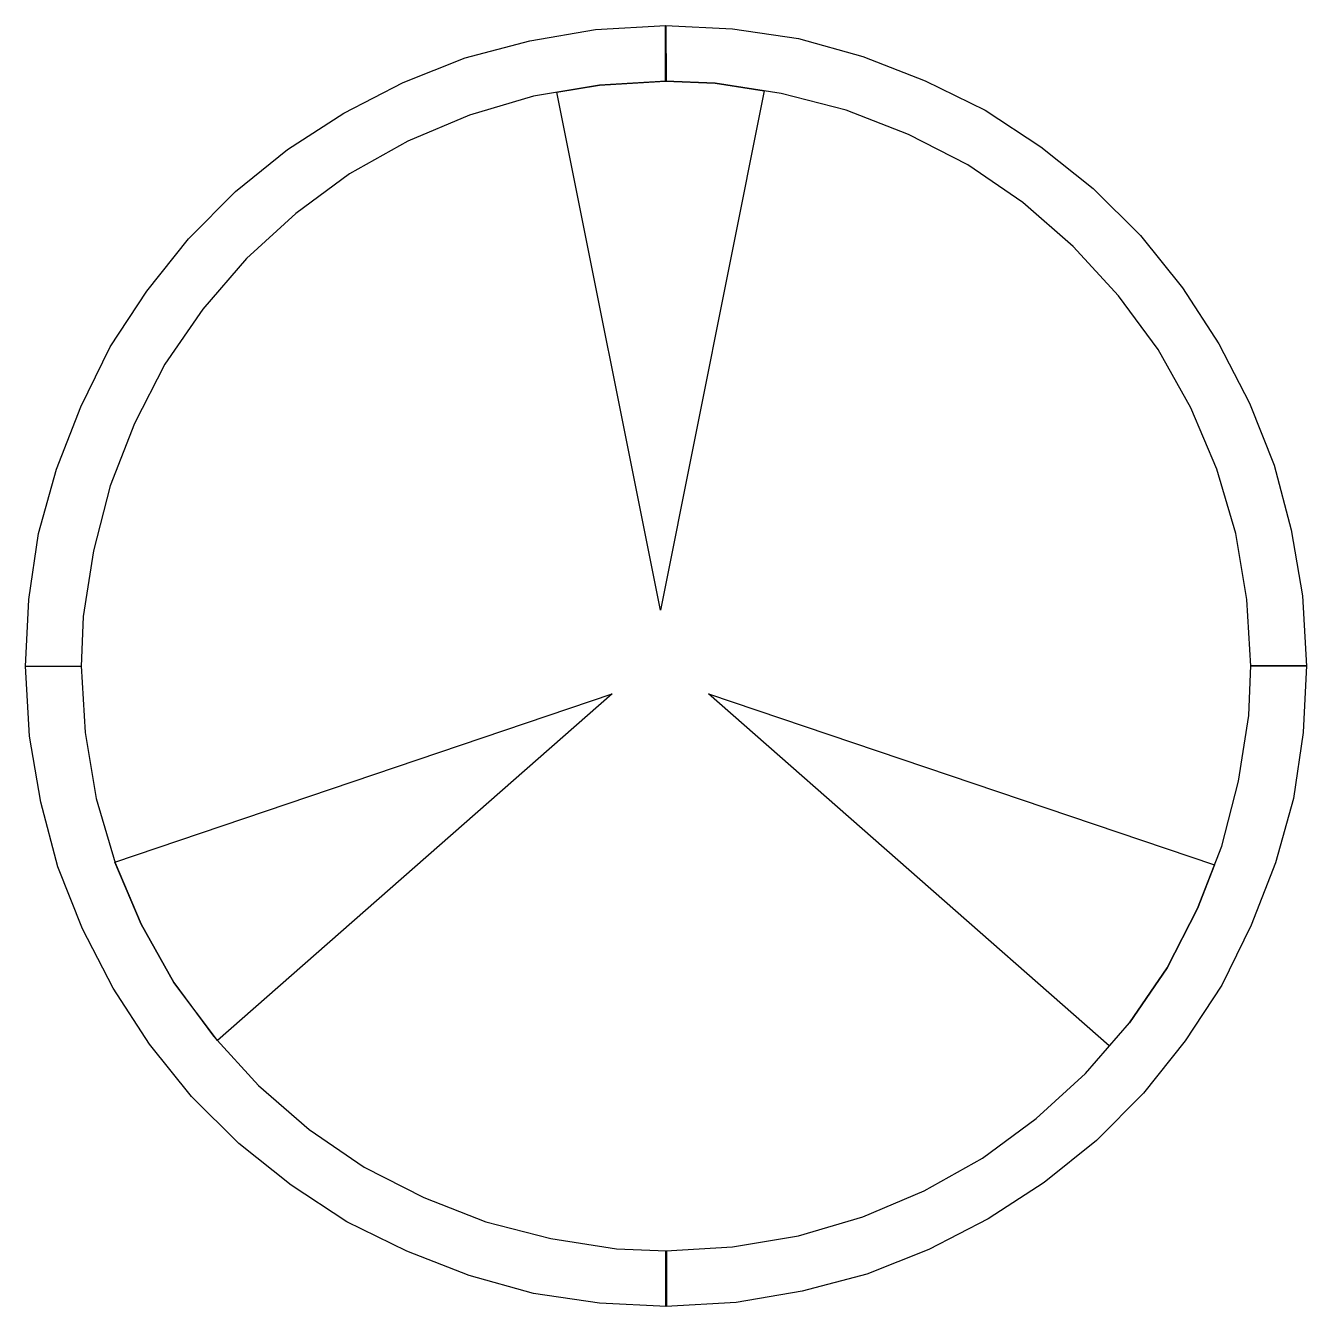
# Model space of a CAD drawing. Extents: x -471.14 to -468.84, y -471.15 to -468.85.
import ezdxf

# ---------------------------------------------------------------- set-up
doc = ezdxf.new("R2010")
doc.units = 13
doc.layers.add('MAGNET', color=11, linetype='Continuous')

msp = doc.modelspace()

# ---------------------------------------------------------------- linework, layer by layer
at = {"layer": 'MAGNET'}
for points in [[(-471.04, -470.0007), (-471.14, -470.0007), (-471.1343, -469.8808), (-471.117, -469.7621), (-471.0845, -469.6465), (-471.0408, -469.5348), (-470.9883, -469.4269), (-470.9224, -469.3266), (-470.8476, -469.2328), (-470.7628, -469.1478), (-470.6694, -469.0726), (-470.5687, -469.0072), (-470.4622, -468.952), (-470.3506, -468.9079), (-470.2346, -468.8772), (-470.1163, -468.857), (-469.99, -468.85), (-469.9899, -468.95), (-470.1097, -468.9569), (-470.2281, -468.9766), (-470.3431, -469.0107), (-470.4537, -469.0573), (-470.5583, -469.1162), (-470.6549, -469.1874), (-470.7433, -469.2685), (-470.822, -469.3591), (-470.8899, -469.4581), (-470.9446, -469.5648), (-470.9883, -469.6766), (-471.018, -469.7929), (-471.0368, -469.9114), (-471.04, -470.0007)], [(-469.9907, -468.95), (-469.9907, -468.85), (-469.8708, -468.8557), (-469.752, -468.8729), (-469.6365, -468.9055), (-469.5248, -468.9492), (-469.4169, -469.0017), (-469.3166, -469.0676), (-469.2228, -469.1424), (-469.1378, -469.2272), (-469.0625, -469.3206), (-468.9972, -469.4213), (-468.942, -469.5278), (-468.8979, -469.6394), (-468.8671, -469.7554), (-468.8469, -469.8737), (-468.84, -470), (-468.94, -470.0001), (-468.9469, -469.8803), (-468.9665, -469.7619), (-469.0007, -469.6468), (-469.0473, -469.5363), (-469.1062, -469.4317), (-469.1774, -469.3351), (-469.2585, -469.2467), (-469.3491, -469.1679), (-469.4481, -469.1001), (-469.5548, -469.0454), (-469.6666, -469.0017), (-469.7829, -468.972), (-469.9014, -468.9531), (-469.9907, -468.95)], [(-469.9907, -468.9), (-469.99, -468.9)], [(-469.9893, -471.05), (-469.9893, -471.15), (-470.1092, -471.1443), (-470.2279, -471.127), (-470.3434, -471.0945), (-470.4552, -471.0508), (-470.5631, -470.9983), (-470.6634, -470.9324), (-470.7572, -470.8576), (-470.8422, -470.7728), (-470.9174, -470.6794), (-470.9828, -470.5787), (-471.038, -470.4722), (-471.0821, -470.3606), (-471.1128, -470.2446), (-471.133, -470.1263), (-471.14, -470), (-471.04, -469.9999), (-471.0331, -470.1197), (-471.0134, -470.2381), (-470.9793, -470.3532), (-470.9327, -470.4637), (-470.8738, -470.5683), (-470.8026, -470.6649), (-470.7215, -470.7533), (-470.6309, -470.8321), (-470.5319, -470.8999), (-470.4251, -470.9546), (-470.3134, -470.9983), (-470.1971, -471.028), (-470.0786, -471.0469), (-469.9893, -471.05)], [(-468.94, -469.9993), (-468.84, -469.9993), (-468.8456, -470.1192), (-468.8629, -470.2379), (-468.8954, -470.3534), (-468.9392, -470.4652), (-468.9917, -470.5731), (-469.0576, -470.6734), (-469.1324, -470.7672), (-469.2171, -470.8522), (-469.3106, -470.9274), (-469.4113, -470.9928), (-469.5178, -471.048), (-469.6294, -471.0921), (-469.7454, -471.1228), (-469.8637, -471.143), (-469.99, -471.15), (-469.9901, -471.05), (-469.8703, -471.0431), (-469.7519, -471.0234), (-469.6368, -470.9893), (-469.5262, -470.9427), (-469.4217, -470.8838), (-469.3251, -470.8126), (-469.2367, -470.7315), (-469.1579, -470.6409), (-469.0901, -470.5419), (-469.0353, -470.4352), (-468.9916, -470.3234), (-468.962, -470.2071), (-468.9431, -470.0886), (-468.94, -469.9993)]]:
    msp.add_lwpolyline(points, dxfattribs=at)
for points in [[(-469.8134, -468.9671), (-470, -469.9), (-470.1861, -468.9696), (-470.1097, -468.9569), (-469.9907, -468.95), (-469.9014, -468.9531), (-469.8134, -468.9671)], [(-470.9796, -470.3521), (-470.0866, -470.05), (-470.7953, -470.6728), (-470.8738, -470.5683), (-470.9327, -470.4637), (-470.9796, -470.3521)], [(-469.1939, -470.6823), (-469.9134, -470.05), (-469.0049, -470.3573), (-469.0353, -470.4352), (-469.0901, -470.5419), (-469.1579, -470.6409), (-469.1939, -470.6823)]]:
    msp.add_lwpolyline(points, close=True, dxfattribs=at)

doc.saveas('drawing.dxf')
